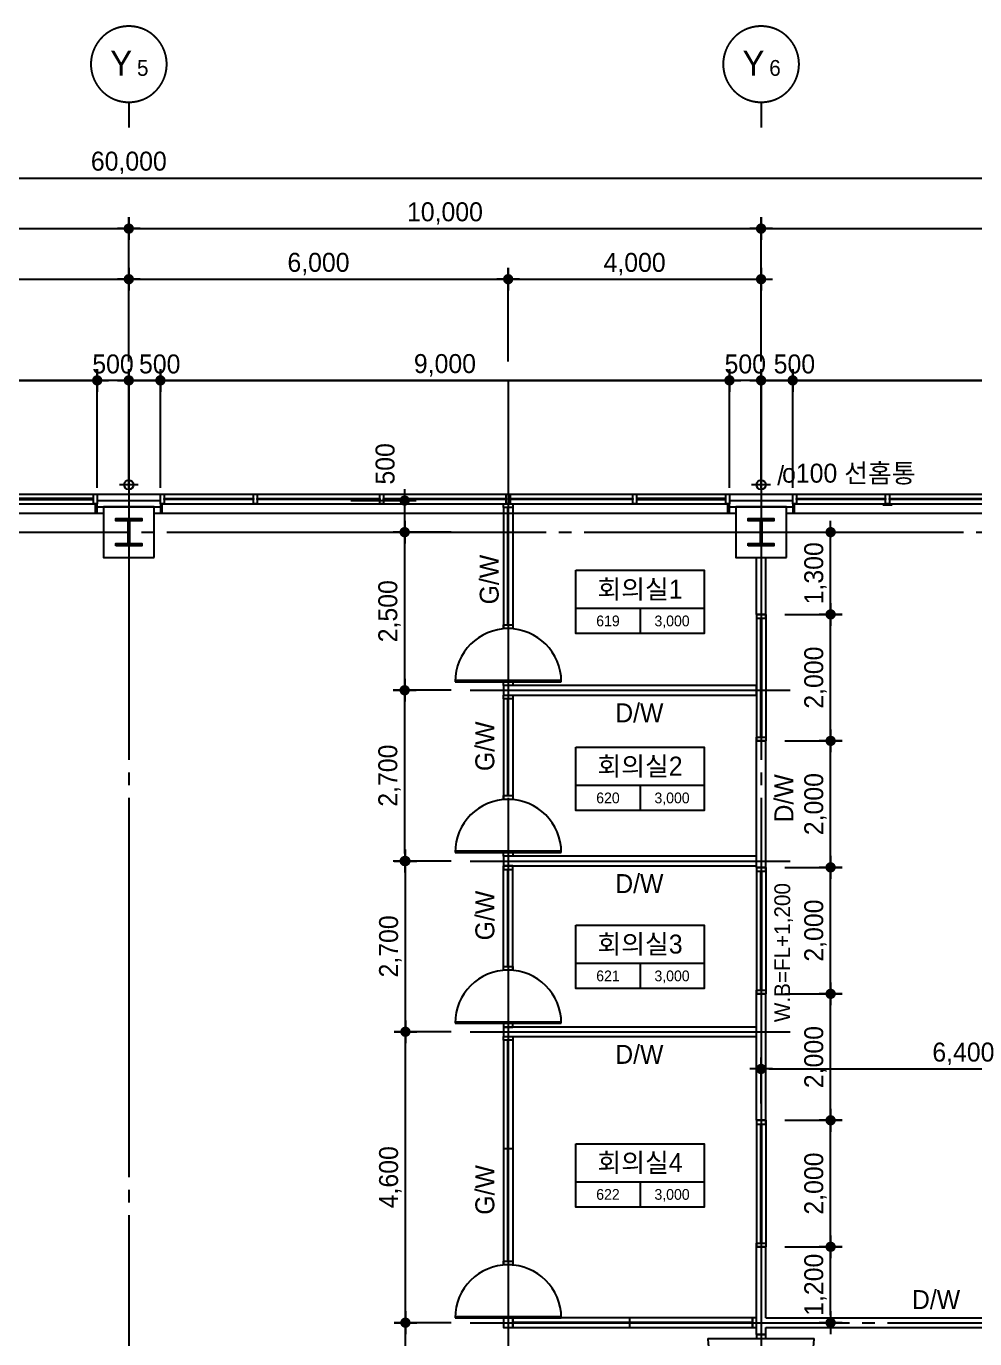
# Model space of a CAD drawing. Extents: x 14411873 to 14490035, y -1804798 to -1750552.
# Drawn here: x 14448251 to 14463252, y -1774303 to -1753549 of the extents above; entities that cross this region are included whole.
import ezdxf
from ezdxf.enums import TextEntityAlignment as Align

# ---------------------------------------------------------------- set-up
doc = ezdxf.new("R2010")
doc.units = 0
doc.header["$LTSCALE"] = 100
doc.header["$MEASUREMENT"] = 0
doc.header["$PDSIZE"] = -10
doc.linetypes.add('CEN', pattern=[66, 60, -2, 2, -2])
doc.layers.get('0').update_dxf_attribs({"linetype": 'CONTINUOUS'})
doc.layers.get('Defpoints').update_dxf_attribs({"linetype": 'CONTINUOUS'})
for name, color, linetype in [('0-내벽고정식', 7, 'CONTINUOUS'), ('4WID', 4, 'CONTINUOUS'), ('AXIS', 7, 'CEN'), ('CEN', 1, 'CEN'), ('COL', 2, 'CONTINUOUS'), ('col2', 3, 'CONTINUOUS'), ('DIM', 7, 'CONTINUOUS'), ('TEX', 3, 'CONTINUOUS'), ('TEXT1', 7, 'CONTINUOUS'), ('TEXT2', 7, 'CONTINUOUS'), ('WALL-UNKNOWN', 3, 'CONTINUOUS'), ('WID', 4, 'CONTINUOUS'), ('WINE', 8, 'CONTINUOUS'), ('우수드레인', 8, 'CONTINUOUS')]:
    doc.layers.add(name, color=color, linetype=linetype)
doc.styles.add('HY울를도M', font='HYWULM.TTF')
doc.styles.add('굴림', font='H2HDRM.TTF')
doc.styles.add('돋음', font='Dotum.ttf', dxfattribs={"height": 3})
doc.dimstyles.new('DIM100', dxfattribs={"dimtxt": 300, "dimasz": 120, "dimexe": 1, "dimexo": 100, "dimgap": 60, "dimtad": 1, "dimdec": 4, "dimzin": 0, "dimdsep": 46, "dimlunit": 6, "dimtxsty": '굴림', "dimblk": 'DOTT', "dimcen": 0.09, "dimadec": 0, "dimazin": 0, "dimtfac": 1, "dimtdec": 4, "dimtofl": 0, "dimtmove": 2, "dimatfit": 2, "dimldrblk": 'DOTT', "dimfxl": 1, "dimtolj": 1, "dimtzin": 0, "dimarcsym": 0})
doc.dimstyles.new('DIM50', dxfattribs={"dimscale": 50, "dimtxt": 3, "dimasz": 1.2, "dimexe": 1, "dimexo": 1, "dimgap": 0.6, "dimtad": 1, "dimdec": 4, "dimzin": 0, "dimdsep": 46, "dimlunit": 6, "dimtxsty": '굴림', "dimblk": 'DOTT', "dimcen": 0.09, "dimadec": 0, "dimazin": 0, "dimtfac": 1, "dimtdec": 4, "dimtofl": 0, "dimtmove": 2, "dimatfit": 2, "dimldrblk": 'DOTT', "dimfxl": 1, "dimtolj": 1, "dimtzin": 0, "dimarcsym": 0})

# ---------------------------------------------------------------- blocks, each defined once
blk = doc.blocks.new('DOTT')
for p, q in [((-1.5, 0), (1.5, 0)), ((0, 1.5), (0, -1.5))]:
    blk.add_line(p, q)
at = {"color": 6, "const_width": 0.68}
blk.add_lwpolyline([(-0.34, 0, 1), (0.34, 0, 1)], format="xyb", close=True, dxfattribs=at)
blk = doc.blocks.new('*D23')
at = {"layer": 'Defpoints', "color": 0, "lineweight": -3}
for p in [(14479873, -1755949), (14419873, -1759149), (14479873, -1759149)]:
    blk.add_point(p, dxfattribs=at)
at = {"layer": 'DIM', "color": 7, "lineweight": -2}
for p, q in [((14419873, -1758849), (14419873, -1755849)), ((14419993, -1755949), (14479753, -1755949)), ((14479873, -1758849), (14479873, -1755849))]:
    blk.add_line(p, q, dxfattribs=at)
at = {"layer": 'DIM', "color": 7, "lineweight": -2, "xscale": 120, "yscale": 120, "zscale": 120, "rotation": 180}
blk.add_blockref('DOTT', (14419873, -1755949), dxfattribs=at)
at = {"layer": 'DIM', "color": 7, "lineweight": -2, "xscale": 120, "yscale": 120, "zscale": 120}
blk.add_blockref('DOTT', (14479873, -1755949), dxfattribs=at)
at = {"layer": 'DIM', "color": 3, "insert": (14449873, -1755710), "char_height": 300, "attachment_point": 5, "style": '굴림'}
blk.add_mtext('\\A1;60,000', dxfattribs=at)
blk = doc.blocks.new('*D26')
at = {"layer": 'Defpoints', "color": 0, "lineweight": -3}
for p in [(14449873, -1756749), (14439873, -1759149), (14449873, -1759149)]:
    blk.add_point(p, dxfattribs=at)
at = {"layer": 'DIM', "color": 7, "lineweight": -2}
for p, q in [((14439873, -1758849), (14439873, -1756649)), ((14439993, -1756749), (14449753, -1756749)), ((14449873, -1758849), (14449873, -1756649))]:
    blk.add_line(p, q, dxfattribs=at)
at = {"layer": 'DIM', "color": 7, "lineweight": -2, "xscale": 120, "yscale": 120, "zscale": 120, "rotation": 180}
blk.add_blockref('DOTT', (14439873, -1756749), dxfattribs=at)
at = {"layer": 'DIM', "color": 7, "lineweight": -2, "xscale": 120, "yscale": 120, "zscale": 120}
blk.add_blockref('DOTT', (14449873, -1756749), dxfattribs=at)
at = {"layer": 'DIM', "color": 3, "insert": (14444873, -1756511), "char_height": 300, "attachment_point": 5, "style": '굴림'}
blk.add_mtext('\\A1;10,000', dxfattribs=at)
blk = doc.blocks.new('*D27')
at = {"layer": 'Defpoints', "color": 0, "lineweight": -3}
for p in [(14459873, -1756749), (14449873, -1759149), (14459873, -1759149)]:
    blk.add_point(p, dxfattribs=at)
at = {"layer": 'DIM', "color": 7, "lineweight": -2}
for p, q in [((14449873, -1758849), (14449873, -1756649)), ((14449993, -1756749), (14459753, -1756749)), ((14459873, -1758849), (14459873, -1756649))]:
    blk.add_line(p, q, dxfattribs=at)
at = {"layer": 'DIM', "color": 7, "lineweight": -2, "xscale": 120, "yscale": 120, "zscale": 120, "rotation": 180}
blk.add_blockref('DOTT', (14449873, -1756749), dxfattribs=at)
at = {"layer": 'DIM', "color": 7, "lineweight": -2, "xscale": 120, "yscale": 120, "zscale": 120}
blk.add_blockref('DOTT', (14459873, -1756749), dxfattribs=at)
at = {"layer": 'DIM', "color": 3, "insert": (14454873, -1756511), "char_height": 300, "attachment_point": 5, "style": '굴림'}
blk.add_mtext('\\A1;10,000', dxfattribs=at)
blk = doc.blocks.new('*D28')
at = {"layer": 'Defpoints', "color": 0, "lineweight": -3}
for p in [(14469873, -1756749), (14459873, -1759149), (14469873, -1759149)]:
    blk.add_point(p, dxfattribs=at)
at = {"layer": 'DIM', "color": 7, "lineweight": -2}
for p, q in [((14459873, -1758849), (14459873, -1756649)), ((14459993, -1756749), (14469753, -1756749)), ((14469873, -1758849), (14469873, -1756649))]:
    blk.add_line(p, q, dxfattribs=at)
at = {"layer": 'DIM', "color": 7, "lineweight": -2, "xscale": 120, "yscale": 120, "zscale": 120, "rotation": 180}
blk.add_blockref('DOTT', (14459873, -1756749), dxfattribs=at)
at = {"layer": 'DIM', "color": 7, "lineweight": -2, "xscale": 120, "yscale": 120, "zscale": 120}
blk.add_blockref('DOTT', (14469873, -1756749), dxfattribs=at)
at = {"layer": 'DIM', "color": 3, "insert": (14464873, -1756511), "char_height": 300, "attachment_point": 5, "style": '굴림'}
blk.add_mtext('\\A1;10,000', dxfattribs=at)
blk = doc.blocks.new('BOMBOM_S')
at = {"color": 7}
blk.add_line((0, 0.4), (0, 0), dxfattribs=at)
blk.add_lwpolyline([(-0.6, 1, 1), (0.6, 1, 1), (-0.6, 1, 1)], format="xyb", dxfattribs=at)
at = {"color": 1, "style": '돋음'}
for tag, p, height in [('X', (-0.295, 0.816), 0.4), ('N', (0.129, 0.816), 0.25)]:
    blk.add_attdef(tag, p, '', height=height, dxfattribs=at)
blk = doc.blocks.new('*D58')
at = {"layer": 'Defpoints', "color": 0, "lineweight": -3, "ltscale": 3}
for p in [(14449373, -1759149), (14440873, -1760949), (14449373, -1760949)]:
    blk.add_point(p, dxfattribs=at)
at = {"layer": 'DIM', "color": 7, "lineweight": -2, "ltscale": 3}
for p, q in [((14440873, -1760849), (14440873, -1759148)), ((14440993, -1759149), (14449253, -1759149)), ((14449373, -1760849), (14449373, -1759148))]:
    blk.add_line(p, q, dxfattribs=at)
at = {"layer": 'DIM', "color": 7, "lineweight": -2, "ltscale": 3, "xscale": 120, "yscale": 120, "zscale": 120, "rotation": 180}
blk.add_blockref('DOTT', (14440873, -1759149), dxfattribs=at)
at = {"layer": 'DIM', "color": 7, "lineweight": -2, "ltscale": 3, "xscale": 120, "yscale": 120, "zscale": 120}
blk.add_blockref('DOTT', (14449373, -1759149), dxfattribs=at)
at = {"layer": 'DIM', "color": 3, "ltscale": 3, "insert": (14445123, -1758911), "char_height": 300, "attachment_point": 5, "style": '굴림'}
blk.add_mtext('\\A1;8,500', dxfattribs=at)
blk = doc.blocks.new('*D59')
at = {"layer": 'Defpoints', "color": 0, "lineweight": -3, "ltscale": 3}
for p in [(14449373, -1759149), (14449373, -1760949), (14449873, -1760949)]:
    blk.add_point(p, dxfattribs=at)
at = {"layer": 'DIM', "color": 7, "lineweight": -2, "ltscale": 3}
for p, q in [((14449373, -1760849), (14449373, -1759148)), ((14449753, -1759149), (14449493, -1759149)), ((14449873, -1760849), (14449873, -1759148))]:
    blk.add_line(p, q, dxfattribs=at)
at = {"layer": 'DIM', "color": 7, "lineweight": -2, "ltscale": 3, "xscale": 120, "yscale": 120, "zscale": 120, "rotation": 180}
blk.add_blockref('DOTT', (14449373, -1759149), dxfattribs=at)
at = {"layer": 'DIM', "color": 7, "lineweight": -2, "ltscale": 3, "xscale": 120, "yscale": 120, "zscale": 120}
blk.add_blockref('DOTT', (14449873, -1759149), dxfattribs=at)
at = {"layer": 'DIM', "color": 3, "ltscale": 3, "insert": (14449623, -1758891), "char_height": 300, "attachment_point": 5, "style": '굴림'}
blk.add_mtext('\\A1;500', dxfattribs=at)
blk = doc.blocks.new('aw-8500-300')
at = {"layer": 'WID'}
for points in [[(0, 0), (60, 0), (60, -150), (0, -150)], [(970, 0), (1030, 0), (1030, -150), (970, -150)], [(2970, 0), (3030, 0), (3030, -150), (2970, -150)], [(4970, 0), (5030, 0), (5030, -150), (4970, -150)], [(6970, 0), (7030, 0), (7030, -150), (6970, -150)], [(8440, 0), (8500, 0), (8500, -150), (8440, -150)], [(0, -300), (30, -300), (30, -150), (0, -150)], [(970, -69), (970, -81), (60, -81), (60, -69)], [(2970, -69), (2970, -81), (1030, -81), (1030, -69)], [(4970, -69), (4970, -81), (3030, -81), (3030, -69)], [(6970, -69), (6970, -81), (5030, -81), (5030, -69)], [(7030, -69), (7030, -81), (8440, -81), (8440, -69)], [(8470, -300), (8500, -300), (8500, -150), (8470, -150)]]:
    blk.add_lwpolyline(points, close=True, dxfattribs=at)
at = {"layer": 'WINE'}
for p, q in [((0, 0), (8500, 0)), ((0, -150), (8500, -150)), ((0, -300), (8500, -300))]:
    blk.add_line(p, q, dxfattribs=at)
blk = doc.blocks.new('aw-9000-300')
at = {"layer": 'WID'}
for points in [[(0, 0), (60, 0), (60, -150), (0, -150)], [(0, -300), (30, -300), (30, -150), (0, -150)], [(1470, -69), (1470, -81), (60, -81), (60, -69)], [(1470, 0), (1530, 0), (1530, -150), (1470, -150)], [(3470, -69), (3470, -81), (1530, -81), (1530, -69)], [(3470, 0), (3530, 0), (3530, -150), (3470, -150)], [(5470, -69), (5470, -81), (3530, -81), (3530, -69)], [(5470, 0), (5530, 0), (5530, -150), (5470, -150)], [(7470, -69), (7470, -81), (5530, -81), (5530, -69)], [(7470, 0), (7530, 0), (7530, -150), (7470, -150)], [(7530, -69), (7530, -81), (8940, -81), (8940, -69)], [(8940, 0), (9000, 0), (9000, -150), (8940, -150)], [(8970, -300), (9000, -300), (9000, -150), (8970, -150)]]:
    blk.add_lwpolyline(points, close=True, dxfattribs=at)
at = {"layer": 'WINE'}
for p, q in [((0, 0), (9000, 0)), ((0, -150), (9000, -150)), ((0, -300), (9000, -300))]:
    blk.add_line(p, q, dxfattribs=at)
blk = doc.blocks.new('*D67')
at = {"layer": 'Defpoints', "color": 0, "lineweight": -3, "ltscale": 3}
for p in [(14469373, -1759149), (14460373, -1760949), (14469373, -1760949)]:
    blk.add_point(p, dxfattribs=at)
at = {"layer": 'DIM', "color": 7, "lineweight": -2, "ltscale": 3}
for p, q in [((14460373, -1760849), (14460373, -1759148)), ((14460493, -1759149), (14469253, -1759149)), ((14469373, -1760849), (14469373, -1759148))]:
    blk.add_line(p, q, dxfattribs=at)
at = {"layer": 'DIM', "color": 7, "lineweight": -2, "ltscale": 3, "xscale": 120, "yscale": 120, "zscale": 120, "rotation": 180}
blk.add_blockref('DOTT', (14460373, -1759149), dxfattribs=at)
at = {"layer": 'DIM', "color": 7, "lineweight": -2, "ltscale": 3, "xscale": 120, "yscale": 120, "zscale": 120}
blk.add_blockref('DOTT', (14469373, -1759149), dxfattribs=at)
at = {"layer": 'DIM', "color": 3, "ltscale": 3, "insert": (14464873, -1758911), "char_height": 300, "attachment_point": 5, "style": '굴림'}
blk.add_mtext('\\A1;9,000', dxfattribs=at)
blk = doc.blocks.new('*D68')
at = {"layer": 'Defpoints', "color": 0, "lineweight": -3, "ltscale": 3}
for p in [(14450373, -1759149), (14449873, -1760949), (14450373, -1760949)]:
    blk.add_point(p, dxfattribs=at)
at = {"layer": 'DIM', "color": 7, "lineweight": -2, "ltscale": 3}
for p, q in [((14449873, -1760849), (14449873, -1759148)), ((14449993, -1759149), (14450253, -1759149)), ((14450373, -1760849), (14450373, -1759148))]:
    blk.add_line(p, q, dxfattribs=at)
at = {"layer": 'DIM', "color": 7, "lineweight": -2, "ltscale": 3, "xscale": 120, "yscale": 120, "zscale": 120, "rotation": 180}
blk.add_blockref('DOTT', (14449873, -1759149), dxfattribs=at)
at = {"layer": 'DIM', "color": 7, "lineweight": -2, "ltscale": 3, "xscale": 120, "yscale": 120, "zscale": 120}
blk.add_blockref('DOTT', (14450373, -1759149), dxfattribs=at)
at = {"layer": 'DIM', "color": 3, "ltscale": 3, "insert": (14450362, -1758891), "char_height": 300, "attachment_point": 5, "style": '굴림'}
blk.add_mtext('\\A1;500', dxfattribs=at)
blk = doc.blocks.new('*D113')
at = {"layer": 'Defpoints', "color": 0, "lineweight": -3, "ltscale": 3}
for p in [(14459373, -1759149), (14450373, -1760949), (14459373, -1760949)]:
    blk.add_point(p, dxfattribs=at)
at = {"layer": 'DIM', "color": 7, "lineweight": -2, "ltscale": 3}
for p, q in [((14450373, -1760849), (14450373, -1759148)), ((14450493, -1759149), (14459253, -1759149)), ((14459373, -1760849), (14459373, -1759148))]:
    blk.add_line(p, q, dxfattribs=at)
at = {"layer": 'DIM', "color": 7, "lineweight": -2, "ltscale": 3, "xscale": 120, "yscale": 120, "zscale": 120, "rotation": 180}
blk.add_blockref('DOTT', (14450373, -1759149), dxfattribs=at)
at = {"layer": 'DIM', "color": 7, "lineweight": -2, "ltscale": 3, "xscale": 120, "yscale": 120, "zscale": 120}
blk.add_blockref('DOTT', (14459373, -1759149), dxfattribs=at)
at = {"layer": 'DIM', "color": 3, "ltscale": 3, "insert": (14454873, -1758911), "char_height": 300, "attachment_point": 5, "style": '굴림'}
blk.add_mtext('\\A1;9,000', dxfattribs=at)
blk = doc.blocks.new('*D114')
at = {"layer": 'Defpoints', "color": 0, "lineweight": -3, "ltscale": 3}
for p in [(14459373, -1759149), (14459373, -1760949), (14459873, -1760949)]:
    blk.add_point(p, dxfattribs=at)
at = {"layer": 'DIM', "color": 7, "lineweight": -2, "ltscale": 3}
for p, q in [((14459373, -1760849), (14459373, -1759148)), ((14459753, -1759149), (14459493, -1759149)), ((14459873, -1760849), (14459873, -1759148))]:
    blk.add_line(p, q, dxfattribs=at)
at = {"layer": 'DIM', "color": 7, "lineweight": -2, "ltscale": 3, "xscale": 120, "yscale": 120, "zscale": 120, "rotation": 180}
blk.add_blockref('DOTT', (14459373, -1759149), dxfattribs=at)
at = {"layer": 'DIM', "color": 7, "lineweight": -2, "ltscale": 3, "xscale": 120, "yscale": 120, "zscale": 120}
blk.add_blockref('DOTT', (14459873, -1759149), dxfattribs=at)
at = {"layer": 'DIM', "color": 3, "ltscale": 3, "insert": (14459623, -1758891), "char_height": 300, "attachment_point": 5, "style": '굴림'}
blk.add_mtext('\\A1;500', dxfattribs=at)
blk = doc.blocks.new('*D116')
at = {"layer": 'Defpoints', "color": 0, "lineweight": -3}
for p in [(14453085, -1761049), (14454236, -1761049), (14453085, -1761549)]:
    blk.add_point(p, dxfattribs=at)
at = {"layer": 'DIM', "color": 7, "lineweight": -2}
for p, q in [((14453385, -1761049), (14454336, -1761049)), ((14454236, -1761429), (14454236, -1761169)), ((14453385, -1761549), (14454336, -1761549))]:
    blk.add_line(p, q, dxfattribs=at)
at = {"layer": 'DIM', "color": 7, "lineweight": -2, "xscale": 120, "yscale": 120, "zscale": 120}
for p, rotation in [((14454236, -1761049), 90), ((14454236, -1761549), 270)]:
    blk.add_blockref('DOTT', p, dxfattribs=dict(at, rotation=rotation))
at = {"layer": 'DIM', "color": 3, "insert": (14453928, -1760469), "char_height": 300, "attachment_point": 5, "rotation": 90, "style": '굴림'}
blk.add_mtext('\\A1;500', dxfattribs=at)
blk = doc.blocks.new('*D138')
at = {"layer": 'Defpoints', "color": 0, "lineweight": -3, "ltscale": 3}
for p in [(14460373, -1759149), (14459873, -1760949), (14460373, -1760949)]:
    blk.add_point(p, dxfattribs=at)
at = {"layer": 'DIM', "color": 7, "lineweight": -2, "ltscale": 3}
for p, q in [((14459873, -1760849), (14459873, -1759148)), ((14459993, -1759149), (14460253, -1759149)), ((14460373, -1760849), (14460373, -1759148))]:
    blk.add_line(p, q, dxfattribs=at)
at = {"layer": 'DIM', "color": 7, "lineweight": -2, "ltscale": 3, "xscale": 120, "yscale": 120, "zscale": 120, "rotation": 180}
blk.add_blockref('DOTT', (14459873, -1759149), dxfattribs=at)
at = {"layer": 'DIM', "color": 7, "lineweight": -2, "ltscale": 3, "xscale": 120, "yscale": 120, "zscale": 120}
blk.add_blockref('DOTT', (14460373, -1759149), dxfattribs=at)
at = {"layer": 'DIM', "color": 3, "ltscale": 3, "insert": (14460400, -1758891), "char_height": 300, "attachment_point": 5, "style": '굴림'}
blk.add_mtext('\\A1;500', dxfattribs=at)
blk = doc.blocks.new('*D141')
at = {"layer": 'Defpoints', "color": 0, "lineweight": -3}
for p in [(14466273, -1770037), (14459873, -1770881), (14466273, -1770869)]:
    blk.add_point(p, dxfattribs=at)
at = {"layer": 'DIM', "color": 7, "lineweight": -2}
for p, q in [((14459873, -1770581), (14459873, -1769937)), ((14459993, -1770037), (14466153, -1770037)), ((14466273, -1770569), (14466273, -1769937))]:
    blk.add_line(p, q, dxfattribs=at)
at = {"layer": 'DIM', "color": 7, "lineweight": -2, "xscale": 120, "yscale": 120, "zscale": 120, "rotation": 180}
blk.add_blockref('DOTT', (14459873, -1770037), dxfattribs=at)
at = {"layer": 'DIM', "color": 7, "lineweight": -2, "xscale": 120, "yscale": 120, "zscale": 120}
blk.add_blockref('DOTT', (14466273, -1770037), dxfattribs=at)
at = {"layer": 'DIM', "color": 3, "insert": (14463073, -1769798), "char_height": 300, "attachment_point": 5, "style": '굴림'}
blk.add_mtext('\\A1;6,400', dxfattribs=at)
blk = doc.blocks.new('aw-2000-150')
at = {"layer": 'WID', "color": 8}
for p, q in [((0, 150), (-2000, 150)), ((0, 0), (-2000, 0))]:
    blk.add_line(p, q, dxfattribs=at)
at = {"layer": 'WID'}
for points in [[(-1940, 0), (-2000, 0), (-2000, 150), (-1940, 150)], [(-60, 87), (-1940, 87), (-1940, 63), (-60, 63)], [(-60, 0), (0, 0), (0, 150), (-60, 150)]]:
    blk.add_lwpolyline(points, close=True, dxfattribs=at)
blk = doc.blocks.new('*D147')
at = {"layer": 'Defpoints', "color": 0, "lineweight": -3}
for p in [(14454248, -1774049), (14455273, -1774049), (14454548, -1776249)]:
    blk.add_point(p, dxfattribs=at)
at = {"layer": 'DIM', "color": 7, "lineweight": -2}
for p, q in [((14454973, -1774049), (14454148, -1774049)), ((14454248, -1776129), (14454248, -1774169)), ((14454248, -1776249), (14454148, -1776249))]:
    blk.add_line(p, q, dxfattribs=at)
at = {"layer": 'DIM', "color": 7, "lineweight": -2, "xscale": 120, "yscale": 120, "zscale": 120}
for p, rotation in [((14454248, -1774049), 90), ((14454248, -1776249), 270)]:
    blk.add_blockref('DOTT', p, dxfattribs=dict(at, rotation=rotation))
at = {"layer": 'DIM', "color": 3, "insert": (14454009, -1775149), "char_height": 300, "attachment_point": 5, "rotation": 90, "style": '굴림'}
blk.add_mtext('\\A1;2,200', dxfattribs=at)
blk = doc.blocks.new('*D154')
at = {"layer": 'Defpoints', "color": 0, "lineweight": -3}
for p in [(14459873, -1757549), (14455873, -1759149), (14459873, -1759149)]:
    blk.add_point(p, dxfattribs=at)
at = {"layer": 'DIM', "color": 7, "lineweight": -2}
for p, q in [((14455873, -1758849), (14455873, -1757449)), ((14455993, -1757549), (14459753, -1757549)), ((14459873, -1758849), (14459873, -1757449))]:
    blk.add_line(p, q, dxfattribs=at)
at = {"layer": 'DIM', "color": 7, "lineweight": -2, "xscale": 120, "yscale": 120, "zscale": 120, "rotation": 180}
blk.add_blockref('DOTT', (14455873, -1757549), dxfattribs=at)
at = {"layer": 'DIM', "color": 7, "lineweight": -2, "xscale": 120, "yscale": 120, "zscale": 120}
blk.add_blockref('DOTT', (14459873, -1757549), dxfattribs=at)
at = {"layer": 'DIM', "color": 3, "insert": (14457873, -1757311), "char_height": 300, "attachment_point": 5, "style": '굴림'}
blk.add_mtext('\\A1;4,000', dxfattribs=at)
blk = doc.blocks.new('*D155')
at = {"layer": 'Defpoints', "color": 0, "lineweight": -3}
for p in [(14455873, -1757549), (14449873, -1759149), (14455873, -1759149)]:
    blk.add_point(p, dxfattribs=at)
at = {"layer": 'DIM', "color": 7, "lineweight": -2}
for p, q in [((14449873, -1758849), (14449873, -1757449)), ((14449993, -1757549), (14455753, -1757549)), ((14455873, -1758849), (14455873, -1757449))]:
    blk.add_line(p, q, dxfattribs=at)
at = {"layer": 'DIM', "color": 7, "lineweight": -2, "xscale": 120, "yscale": 120, "zscale": 120, "rotation": 180}
blk.add_blockref('DOTT', (14449873, -1757549), dxfattribs=at)
at = {"layer": 'DIM', "color": 7, "lineweight": -2, "xscale": 120, "yscale": 120, "zscale": 120}
blk.add_blockref('DOTT', (14455873, -1757549), dxfattribs=at)
at = {"layer": 'DIM', "color": 3, "insert": (14452873, -1757310), "char_height": 300, "attachment_point": 5, "style": '굴림'}
blk.add_mtext('\\A1;6,000', dxfattribs=at)
blk = doc.blocks.new('*D158')
at = {"layer": 'Defpoints', "color": 0, "lineweight": -3}
for p in [(14459948, -1772849), (14460973, -1772849), (14460173, -1774049)]:
    blk.add_point(p, dxfattribs=at)
at = {"layer": 'DIM', "color": 7, "lineweight": -2}
for p, q in [((14460248, -1772849), (14461073, -1772849)), ((14460973, -1773929), (14460973, -1772969)), ((14460473, -1774049), (14461073, -1774049))]:
    blk.add_line(p, q, dxfattribs=at)
at = {"layer": 'DIM', "color": 7, "lineweight": -2, "xscale": 120, "yscale": 120, "zscale": 120}
for p, rotation in [((14460973, -1772849), 90), ((14460973, -1774049), 270)]:
    blk.add_blockref('DOTT', p, dxfattribs=dict(at, rotation=rotation))
at = {"layer": 'DIM', "color": 3, "insert": (14460734, -1773449), "char_height": 300, "attachment_point": 5, "rotation": 90, "style": '굴림'}
blk.add_mtext('\\A1;1,200', dxfattribs=at)
blk = doc.blocks.new('*D159')
at = {"layer": 'Defpoints', "color": 0, "lineweight": -3}
for p in [(14459948, -1770849), (14460973, -1770849), (14459948, -1772849)]:
    blk.add_point(p, dxfattribs=at)
at = {"layer": 'DIM', "color": 7, "lineweight": -2}
for p, q in [((14460248, -1770849), (14461073, -1770849)), ((14460973, -1772729), (14460973, -1770969)), ((14460248, -1772849), (14461073, -1772849))]:
    blk.add_line(p, q, dxfattribs=at)
at = {"layer": 'DIM', "color": 7, "lineweight": -2, "xscale": 120, "yscale": 120, "zscale": 120}
for p, rotation in [((14460973, -1770849), 90), ((14460973, -1772849), 270)]:
    blk.add_blockref('DOTT', p, dxfattribs=dict(at, rotation=rotation))
at = {"layer": 'DIM', "color": 3, "insert": (14460734, -1771849), "char_height": 300, "attachment_point": 5, "rotation": 90, "style": '굴림'}
blk.add_mtext('\\A1;2,000', dxfattribs=at)
blk = doc.blocks.new('*D160')
at = {"layer": 'Defpoints', "color": 0, "lineweight": -3}
for p in [(14460273, -1761549), (14460973, -1761549), (14459948, -1762849)]:
    blk.add_point(p, dxfattribs=at)
at = {"layer": 'DIM', "color": 7, "lineweight": -2}
for p, q in [((14460573, -1761549), (14461073, -1761549)), ((14460973, -1762729), (14460973, -1761669)), ((14460248, -1762849), (14461073, -1762849))]:
    blk.add_line(p, q, dxfattribs=at)
at = {"layer": 'DIM', "color": 7, "lineweight": -2, "xscale": 120, "yscale": 120, "zscale": 120}
for p, rotation in [((14460973, -1761549), 90), ((14460973, -1762849), 270)]:
    blk.add_blockref('DOTT', p, dxfattribs=dict(at, rotation=rotation))
at = {"layer": 'DIM', "color": 3, "insert": (14460734, -1762199), "char_height": 300, "attachment_point": 5, "rotation": 90, "style": '굴림'}
blk.add_mtext('\\A1;1,300', dxfattribs=at)
blk = doc.blocks.new('*D161')
at = {"layer": 'Defpoints', "color": 0, "lineweight": -3}
for p in [(14459948, -1768849), (14460973, -1768849), (14459948, -1770849)]:
    blk.add_point(p, dxfattribs=at)
at = {"layer": 'DIM', "color": 7, "lineweight": -2}
for p, q in [((14460248, -1768849), (14461073, -1768849)), ((14460973, -1770729), (14460973, -1768969)), ((14460248, -1770849), (14461073, -1770849))]:
    blk.add_line(p, q, dxfattribs=at)
at = {"layer": 'DIM', "color": 7, "lineweight": -2, "xscale": 120, "yscale": 120, "zscale": 120}
for p, rotation in [((14460973, -1768849), 90), ((14460973, -1770849), 270)]:
    blk.add_blockref('DOTT', p, dxfattribs=dict(at, rotation=rotation))
at = {"layer": 'DIM', "color": 3, "insert": (14460734, -1769849), "char_height": 300, "attachment_point": 5, "rotation": 90, "style": '굴림'}
blk.add_mtext('\\A1;2,000', dxfattribs=at)
blk = doc.blocks.new('*D162')
at = {"layer": 'Defpoints', "color": 0, "lineweight": -3}
for p in [(14459948, -1766849), (14460973, -1766849), (14459948, -1768849)]:
    blk.add_point(p, dxfattribs=at)
at = {"layer": 'DIM', "color": 7, "lineweight": -2}
for p, q in [((14460248, -1766849), (14461073, -1766849)), ((14460973, -1768729), (14460973, -1766969)), ((14460248, -1768849), (14461073, -1768849))]:
    blk.add_line(p, q, dxfattribs=at)
at = {"layer": 'DIM', "color": 7, "lineweight": -2, "xscale": 120, "yscale": 120, "zscale": 120}
for p, rotation in [((14460973, -1766849), 90), ((14460973, -1768849), 270)]:
    blk.add_blockref('DOTT', p, dxfattribs=dict(at, rotation=rotation))
at = {"layer": 'DIM', "color": 3, "insert": (14460734, -1767849), "char_height": 300, "attachment_point": 5, "rotation": 90, "style": '굴림'}
blk.add_mtext('\\A1;2,000', dxfattribs=at)
blk = doc.blocks.new('*D163')
at = {"layer": 'Defpoints', "color": 0, "lineweight": -3}
for p in [(14459948, -1764849), (14460973, -1764849), (14459948, -1766849)]:
    blk.add_point(p, dxfattribs=at)
at = {"layer": 'DIM', "color": 7, "lineweight": -2}
for p, q in [((14460248, -1764849), (14461073, -1764849)), ((14460973, -1766729), (14460973, -1764969)), ((14460248, -1766849), (14461073, -1766849))]:
    blk.add_line(p, q, dxfattribs=at)
at = {"layer": 'DIM', "color": 7, "lineweight": -2, "xscale": 120, "yscale": 120, "zscale": 120}
for p, rotation in [((14460973, -1764849), 90), ((14460973, -1766849), 270)]:
    blk.add_blockref('DOTT', p, dxfattribs=dict(at, rotation=rotation))
at = {"layer": 'DIM', "color": 3, "insert": (14460734, -1765849), "char_height": 300, "attachment_point": 5, "rotation": 90, "style": '굴림'}
blk.add_mtext('\\A1;2,000', dxfattribs=at)
blk = doc.blocks.new('*D164')
at = {"layer": 'Defpoints', "color": 0, "lineweight": -3}
for p in [(14459948, -1762849), (14460973, -1762849), (14459948, -1764849)]:
    blk.add_point(p, dxfattribs=at)
at = {"layer": 'DIM', "color": 7, "lineweight": -2}
for p, q in [((14460248, -1762849), (14461073, -1762849)), ((14460973, -1764729), (14460973, -1762969)), ((14460248, -1764849), (14461073, -1764849))]:
    blk.add_line(p, q, dxfattribs=at)
at = {"layer": 'DIM', "color": 7, "lineweight": -2, "xscale": 120, "yscale": 120, "zscale": 120}
for p, rotation in [((14460973, -1762849), 90), ((14460973, -1764849), 270)]:
    blk.add_blockref('DOTT', p, dxfattribs=dict(at, rotation=rotation))
at = {"layer": 'DIM', "color": 3, "insert": (14460734, -1763849), "char_height": 300, "attachment_point": 5, "rotation": 90, "style": '굴림'}
blk.add_mtext('\\A1;2,000', dxfattribs=at)
blk = doc.blocks.new('*D165')
at = {"layer": 'Defpoints', "color": 0, "lineweight": -3}
for p in [(14454248, -1769449), (14455273, -1769449), (14455273, -1774049)]:
    blk.add_point(p, dxfattribs=at)
at = {"layer": 'DIM', "color": 7, "lineweight": -2}
for p, q in [((14454973, -1769449), (14454148, -1769449)), ((14454248, -1773929), (14454248, -1769569)), ((14454973, -1774049), (14454148, -1774049))]:
    blk.add_line(p, q, dxfattribs=at)
at = {"layer": 'DIM', "color": 7, "lineweight": -2, "xscale": 120, "yscale": 120, "zscale": 120}
for p, rotation in [((14454248, -1769449), 90), ((14454248, -1774049), 270)]:
    blk.add_blockref('DOTT', p, dxfattribs=dict(at, rotation=rotation))
at = {"layer": 'DIM', "color": 3, "insert": (14454009, -1771749), "char_height": 300, "attachment_point": 5, "rotation": 90, "style": '굴림'}
blk.add_mtext('\\A1;4,600', dxfattribs=at)
blk = doc.blocks.new('*D166')
at = {"layer": 'Defpoints', "color": 0, "lineweight": -3}
for p in [(14454248, -1766749), (14455273, -1766749), (14455273, -1769449)]:
    blk.add_point(p, dxfattribs=at)
at = {"layer": 'DIM', "color": 7, "lineweight": -2}
for p, q in [((14454973, -1766749), (14454148, -1766749)), ((14454248, -1769329), (14454248, -1766869)), ((14454973, -1769449), (14454148, -1769449))]:
    blk.add_line(p, q, dxfattribs=at)
at = {"layer": 'DIM', "color": 7, "lineweight": -2, "xscale": 120, "yscale": 120, "zscale": 120}
for p, rotation in [((14454248, -1766749), 90), ((14454248, -1769449), 270)]:
    blk.add_blockref('DOTT', p, dxfattribs=dict(at, rotation=rotation))
at = {"layer": 'DIM', "color": 3, "insert": (14454009, -1768099), "char_height": 300, "attachment_point": 5, "rotation": 90, "style": '굴림'}
blk.add_mtext('\\A1;2,700', dxfattribs=at)
blk = doc.blocks.new('*D167')
at = {"layer": 'Defpoints', "color": 0, "lineweight": -3}
for p in [(14454236, -1761549), (14455273, -1761549), (14455273, -1764049)]:
    blk.add_point(p, dxfattribs=at)
at = {"layer": 'DIM', "color": 7, "lineweight": -2}
for p, q in [((14454973, -1761549), (14454136, -1761549)), ((14454236, -1763929), (14454236, -1761669)), ((14454973, -1764049), (14454136, -1764049))]:
    blk.add_line(p, q, dxfattribs=at)
at = {"layer": 'DIM', "color": 7, "lineweight": -2, "xscale": 120, "yscale": 120, "zscale": 120}
for p, rotation in [((14454236, -1761549), 90), ((14454236, -1764049), 270)]:
    blk.add_blockref('DOTT', p, dxfattribs=dict(at, rotation=rotation))
at = {"layer": 'DIM', "color": 3, "insert": (14453997, -1762799), "char_height": 300, "attachment_point": 5, "rotation": 90, "style": '굴림'}
blk.add_mtext('\\A1;2,500', dxfattribs=at)
blk = doc.blocks.new('*D168')
at = {"layer": 'Defpoints', "color": 0, "lineweight": -3}
for p in [(14454236, -1764049), (14455273, -1764049), (14455273, -1766749)]:
    blk.add_point(p, dxfattribs=at)
at = {"layer": 'DIM', "color": 7, "lineweight": -2}
for p, q in [((14454973, -1764049), (14454136, -1764049)), ((14454236, -1766629), (14454236, -1764169)), ((14454973, -1766749), (14454136, -1766749))]:
    blk.add_line(p, q, dxfattribs=at)
at = {"layer": 'DIM', "color": 7, "lineweight": -2, "xscale": 120, "yscale": 120, "zscale": 120}
for p, rotation in [((14454236, -1764049), 90), ((14454236, -1766749), 270)]:
    blk.add_blockref('DOTT', p, dxfattribs=dict(at, rotation=rotation))
at = {"layer": 'DIM', "color": 3, "insert": (14453997, -1765399), "char_height": 300, "attachment_point": 5, "rotation": 90, "style": '굴림'}
blk.add_mtext('\\A1;2,700', dxfattribs=at)
blk = doc.blocks.new('*D175')
at = {"layer": 'Defpoints', "color": 0, "lineweight": -3}
for p in [(14449873, -1757549), (14443873, -1759149), (14449873, -1759148)]:
    blk.add_point(p, dxfattribs=at)
at = {"layer": 'DIM', "color": 7, "lineweight": -2}
for p, q in [((14443873, -1758849), (14443873, -1757449)), ((14443993, -1757549), (14449753, -1757549)), ((14449873, -1758848), (14449873, -1757449))]:
    blk.add_line(p, q, dxfattribs=at)
at = {"layer": 'DIM', "color": 7, "lineweight": -2, "xscale": 120, "yscale": 120, "zscale": 120, "rotation": 180}
blk.add_blockref('DOTT', (14443873, -1757549), dxfattribs=at)
at = {"layer": 'DIM', "color": 7, "lineweight": -2, "xscale": 120, "yscale": 120, "zscale": 120}
blk.add_blockref('DOTT', (14449873, -1757549), dxfattribs=at)
at = {"layer": 'DIM', "color": 3, "insert": (14446873, -1757310), "char_height": 300, "attachment_point": 5, "style": '굴림'}
blk.add_mtext('\\A1;6,000', dxfattribs=at)
blk = doc.blocks.new('TT1')
at = {"layer": 'TEXT1'}
for p, q in [((-1013, -600), (1013, -600)), ((0, -600), (0, -1000))]:
    blk.add_line(p, q, dxfattribs=at)
blk.add_lwpolyline([(-1013, 0), (1013, 0), (1013, -1000), (-1013, -1000)], close=True, dxfattribs=at)

msp = doc.modelspace()

# ---------------------------------------------------------------- linework, layer by layer
at = {"layer": '0-내벽고정식'}
for p, q in [((14461798.21251, -1761119.19177), (14461948.21251, -1761119.19177)), ((14449373.21251, -1761249.19177), (14449473.21251, -1761249.19177)), ((14450273.21251, -1761249.19177), (14450373.21251, -1761249.19177)), ((14459373.21251, -1761249.19177), (14459473.21251, -1761249.19177)), ((14460273.21251, -1761249.19177), (14460373.21251, -1761249.19177)), ((14459798.21251, -1762849.19177), (14459798.21251, -1761949.19177)), ((14459823.21251, -1761949.19177), (14459973.21251, -1761949.19177)), ((14459948.21251, -1762849.19177), (14459948.21251, -1761949.19177)), ((14459798.21251, -1762849.19177), (14459948.21251, -1762849.19177)), ((14459798.21251, -1766849.19177), (14459798.21251, -1764849.19177)), ((14459798.21251, -1764849.19177), (14459948.21251, -1764849.19177)), ((14459948.21251, -1766849.19177), (14459948.21251, -1764849.19177)), ((14459798.21251, -1766849.19177), (14459948.21251, -1766849.19177)), ((14459798.21251, -1770849.19177), (14459798.21251, -1768849.19177)), ((14459798.21251, -1768849.19177), (14459948.21251, -1768849.19177)), ((14459948.21251, -1770849.19177), (14459948.21251, -1768849.19177)), ((14459798.21251, -1770849.19177), (14459948.21251, -1770849.19177)), ((14459798.21251, -1773974.19177), (14459798.21251, -1772849.19177)), ((14459798.21251, -1772849.19177), (14459948.21251, -1772849.19177)), ((14459948.21251, -1773974.19177), (14459948.21251, -1772849.19177)), ((14459948.21251, -1773974.19177), (14464973.21251, -1773974.19177)), ((14459798.21251, -1774236.69177), (14459798.21251, -1774124.19177)), ((14459798.21251, -1774236.69177), (14459948.21251, -1774236.69177)), ((14459948.21251, -1774124.19177), (14464973.21251, -1774124.19177)), ((14459948.21251, -1774236.69177), (14459948.21251, -1774124.19177))]:
    msp.add_line(p, q, dxfattribs=at)
for points in [[(14459798.21251, -1763974.19177), (14455798.21251, -1763974.19177), (14455798.21251, -1764124.19177), (14459798.21251, -1764124.19177)], [(14459798.21251, -1766674.19177), (14455798.21251, -1766674.19177), (14455798.21251, -1766824.19177), (14459798.21251, -1766824.19177)], [(14459798.21251, -1769374.19177), (14455798.21251, -1769374.19177), (14455798.21251, -1769524.19177), (14459798.21251, -1769524.19177)]]:
    msp.add_lwpolyline(points, close=True, dxfattribs=at)
at = {"layer": '4WID', "lineweight": -3, "ltscale": 200}
for p, q in [((14455948.21251, -1771299.19177), (14455798.21251, -1771299.19177)), ((14457798.21251, -1774124.19177), (14457798.21251, -1773974.19177))]:
    msp.add_line(p, q, dxfattribs=at)
at = {"layer": 'CEN', "linetype": 'CEN'}
for p, q in [((14449873.21251, -1759149.19177), (14449873.21251, -1799049.19177)), ((14455873.21251, -1759149.1912), (14455873.21251, -1786473.04173)), ((14459873.21251, -1759149.1912), (14459873.21251, -1799049.1912)), ((14417473.21251, -1761549.19177), (14481473.21251, -1761549.19177)), ((14455273.21251, -1764049.19177), (14460332.85226, -1764049.19177)), ((14455273.21251, -1766749.19177), (14460332.85226, -1766749.19177)), ((14455273.21251, -1769449.19177), (14460332.85226, -1769449.19177)), ((14455273.21251, -1774049.19177), (14470173.21251, -1774049.19177))]:
    msp.add_line(p, q, dxfattribs=at)
at = {"layer": 'COL'}
for points in [[(14450273.21251, -1761949.19177), (14450273.21251, -1761149.19177), (14449473.21251, -1761149.19177), (14449473.21251, -1761949.19177)], [(14460273.21251, -1761949.19177), (14460273.21251, -1761149.19177), (14459473.21251, -1761149.19177), (14459473.21251, -1761949.19177)]]:
    msp.add_lwpolyline(points, close=True, dxfattribs=at)
at = {"layer": 'col2'}
for points in [[(14449669.71251, -1761763.19177), (14449669.71251, -1761728.19177), (14449863.21251, -1761728.19177), (14449863.21251, -1761370.19177), (14449669.71251, -1761370.19177), (14449669.71251, -1761335.19177), (14450076.71251, -1761335.19177), (14450076.71251, -1761370.19177), (14449883.21251, -1761370.19177), (14449883.21251, -1761728.19177), (14450076.71251, -1761728.19177), (14450076.71251, -1761763.19177)], [(14459669.71251, -1761763.19177), (14459669.71251, -1761728.19177), (14459863.21251, -1761728.19177), (14459863.21251, -1761370.19177), (14459669.71251, -1761370.19177), (14459669.71251, -1761335.19177), (14460076.71251, -1761335.19177), (14460076.71251, -1761370.19177), (14459883.21251, -1761370.19177), (14459883.21251, -1761728.19177), (14460076.71251, -1761728.19177), (14460076.71251, -1761763.19177)]]:
    msp.add_lwpolyline(points, close=True, dxfattribs=at)
at = {"layer": 'Defpoints', "color": 76}
msp.add_lwpolyline([(14417473.21251, -1799049.19177), (14481473.21251, -1799049.19177), (14481473.21251, -1759149.19177), (14417473.21251, -1759149.19177)], close=True, dxfattribs=at)
at = {"layer": 'WALL-UNKNOWN', "color": 4}
for p, q in [((14449373.21251, -1760949.19177), (14450373.21251, -1760949.19177)), ((14459373.21251, -1760949.19177), (14460373.21251, -1760949.19177)), ((14449373.21251, -1761049.19177), (14450373.21251, -1761049.19177)), ((14449373.21251, -1761149.19177), (14450373.21251, -1761149.19177)), ((14459373.21251, -1761049.19177), (14460373.21251, -1761049.19177)), ((14459373.21251, -1761149.19177), (14460373.21251, -1761149.19177))]:
    msp.add_line(p, q, dxfattribs=at)
at = {"layer": 'WID'}
for p, q in [((14455867.21251, -1763014.19177), (14455867.21251, -1761159.19177)), ((14455879.21251, -1763014.19177), (14455879.21251, -1761159.19177)), ((14455033.21251, -1763914.19177), (14456713.21251, -1763914.19177)), ((14455033.5598, -1763889.19177), (14456712.86523, -1763889.19177)), ((14455867.21251, -1765714.19177), (14455867.21251, -1764184.19177)), ((14455879.21251, -1765714.19177), (14455879.21251, -1764184.19177)), ((14455033.21251, -1766614.19177), (14456713.21251, -1766614.19177)), ((14455033.5598, -1766589.19177), (14456712.86523, -1766589.19177)), ((14455867.21251, -1768414.19177), (14455867.21251, -1766884.19177)), ((14455879.21251, -1768414.19177), (14455879.21251, -1766884.19177)), ((14455033.21251, -1769314.19177), (14456713.21251, -1769314.19177)), ((14455033.5598, -1769289.19177), (14456712.86523, -1769289.19177)), ((14455867.21251, -1773074.19177), (14455867.21251, -1769584.19177)), ((14455879.21251, -1773074.19177), (14455879.21251, -1769584.19177)), ((14455033.21251, -1773974.19177), (14456713.21251, -1773974.19177)), ((14455033.5598, -1773949.19177), (14456712.86523, -1773949.19177)), ((14459738.21251, -1774044.19177), (14455948.21251, -1774044.19177)), ((14459738.21251, -1774054.19177), (14455948.21251, -1774054.19177)), ((14459033.21697, -1774296.69177), (14460713.21697, -1774296.69177))]:
    msp.add_line(p, q, dxfattribs=at)
for points in [[(14455798.21251, -1761099.19177), (14455948.21251, -1761099.19177), (14455948.21251, -1761159.19177), (14455798.21251, -1761159.19177)], [(14455798.21251, -1763014.19177), (14455948.21251, -1763014.19177), (14455948.21251, -1763074.19177), (14455798.21251, -1763074.19177)], [(14455798.21251, -1763914.19177), (14455948.21251, -1763914.19177), (14455948.21251, -1763974.19177), (14455798.21251, -1763974.19177)], [(14455798.21251, -1764124.19177), (14455948.21251, -1764124.19177), (14455948.21251, -1764184.19177), (14455798.21251, -1764184.19177)], [(14455798.21251, -1765714.19177), (14455948.21251, -1765714.19177), (14455948.21251, -1765774.19177), (14455798.21251, -1765774.19177)], [(14455798.21251, -1766614.19177), (14455948.21251, -1766614.19177), (14455948.21251, -1766674.19177), (14455798.21251, -1766674.19177)], [(14455798.21251, -1766884.19177), (14455948.21251, -1766884.19177), (14455948.21251, -1766824.19177), (14455798.21251, -1766824.19177)], [(14455798.21251, -1768414.19177), (14455948.21251, -1768414.19177), (14455948.21251, -1768474.19177), (14455798.21251, -1768474.19177)], [(14455798.21251, -1769374.19177), (14455948.21251, -1769374.19177), (14455948.21251, -1769314.19177), (14455798.21251, -1769314.19177)], [(14455798.21251, -1769524.19177), (14455948.21251, -1769524.19177), (14455948.21251, -1769584.19177), (14455798.21251, -1769584.19177)], [(14455798.21251, -1773074.19177), (14455948.21251, -1773074.19177), (14455948.21251, -1773134.19177), (14455798.21251, -1773134.19177)], [(14455798.21251, -1773974.19177), (14455798.21251, -1774124.19177), (14455948.21251, -1774124.19177), (14455948.21251, -1773974.19177)], [(14459738.21251, -1773974.19177), (14459738.21251, -1774124.19177), (14459798.21251, -1774124.19177), (14459798.21251, -1773974.19177)], [(14459798.21251, -1774296.69177), (14459948.21251, -1774296.69177), (14459948.21251, -1774236.69177), (14459798.21251, -1774236.69177)]]:
    msp.add_lwpolyline(points, close=True, dxfattribs=at)
for centre, start, end in [((14455873.21251, -1763914.19177), 0, 180), ((14455873.21251, -1766614.19177), 0, 180), ((14455873.21251, -1769314.19177), 0, 180), ((14455873.21251, -1773974.19177), 0, 180), ((14459873.21697, -1774296.69177), 180, 0)]:
    msp.add_arc(centre, 840, start, end, dxfattribs=at)
at = {"layer": 'WINE'}
for p, q in [((14455798.21251, -1761159.19177), (14455798.21251, -1763077.54669)), ((14455948.21251, -1761159.19177), (14455948.21251, -1763077.54669)), ((14455798.21251, -1764184.19177), (14455798.21251, -1765777.54669)), ((14455948.21251, -1764184.19177), (14455948.21251, -1765777.54669)), ((14455798.21251, -1768477.54669), (14455798.21251, -1766824.19177)), ((14455948.21251, -1768477.54669), (14455948.21251, -1766824.19177)), ((14455798.21251, -1769584.19177), (14455798.21251, -1773134.19177)), ((14455948.21251, -1769584.19177), (14455948.21251, -1773147.69314))]:
    msp.add_line(p, q, dxfattribs=at)
msp.add_lwpolyline([(14459738.21251, -1773974.19177), (14455948.21251, -1773974.19177), (14455948.21251, -1774124.19177), (14459738.21251, -1774124.19177)], close=True, dxfattribs=at)
at = {"layer": '우수드레인', "color": 1, "ltscale": 2}
for p, q in [((14449873.21251, -1760649.03001), (14449873.21251, -1760949.03001)), ((14449873.21251, -1760699.03001), (14449873.21251, -1760899.03001)), ((14459873.21251, -1760649.00517), (14459873.21251, -1760949.00517)), ((14459873.21251, -1760699.00517), (14459873.21251, -1760899.00517)), ((14450023.21251, -1760799.03001), (14449723.21251, -1760799.03001)), ((14449973.21251, -1760799.03001), (14449773.21251, -1760799.03001)), ((14460023.21251, -1760799.00517), (14459723.21251, -1760799.00517)), ((14459973.21251, -1760799.00517), (14459773.21251, -1760799.00517))]:
    msp.add_line(p, q, dxfattribs=at)
at = {"layer": '우수드레인', "color": 7, "ltscale": 2}
for centre in [(14449873.21251, -1760799.03001), (14459873.21251, -1760799.00517)]:
    msp.add_circle(centre, 75, dxfattribs=at)

# ---------------------------------------------------------------- block references
at = {"layer": 'AXIS', "xscale": 1000, "yscale": 1000, "zscale": 1000}
for p, values in [((14449873.21251, -1755149.19177), {'X': 'Y', 'N': '5'}), ((14459873.21251, -1755149.19177), {'X': 'Y', 'N': '6'})]:
    msp.add_blockref('BOMBOM_S', p, dxfattribs=at).add_auto_attribs(values)
at = {"layer": 'TEX', "lineweight": -3, "rotation": 90}
for p in [(14459948.21251, -1762849.19177), (14459948.21251, -1766849.19177), (14459948.21251, -1770849.19177)]:
    msp.add_blockref('aw-2000-150', p, dxfattribs=at)
at = {"layer": 'TEXT1'}
for p in [(14457958.13406, -1762152.41267), (14457958.13406, -1764951.10283), (14457958.13406, -1767765.264), (14457958.13406, -1771220.88572)]:
    msp.add_blockref('TT1', p, dxfattribs=at)
at = {"layer": 'WID'}
for name, p in [('aw-8500-300', (14440873.21251, -1760949.19177)), ('aw-9000-300', (14450373.21251, -1760949.19177)), ('aw-9000-300', (14460373.21251, -1760949.19177))]:
    msp.add_blockref(name, p, dxfattribs=at)

# ---------------------------------------------------------------- texts
at = {"layer": 'TEXT1', "style": 'HY울를도M'}
for s, p in [('/', (14460182.80956, -1760646.75628)), ('o100 선홈통', (14461260.80956, -1760609.75628))]:
    msp.add_text(s, height=300, dxfattribs=at).set_placement(p, align=Align.MIDDLE)
for s, p in [('G/W', (14455722.95389, -1762298.42689)), ('G/W', (14455653.95389, -1764934.56632)), ('D/W', (14460383.60978, -1765758.49911)), ('G/W', (14455653.95389, -1767611.03702)), ('G/W', (14455653.95389, -1771949.47043))]:
    msp.add_text(s, height=300, rotation=90, dxfattribs=at).set_placement(p, align=Align.CENTER)
for s, p in [('회의실1', (14457958.13406, -1762599.18206)), ('D/W', (14457947.27322, -1764556.02806)), ('회의실2', (14457958.13406, -1765397.87222)), ('D/W', (14457947.27322, -1767256.02806)), ('회의실3', (14457958.13406, -1768212.03339)), ('D/W', (14457947.27322, -1769956.02806)), ('회의실4', (14457958.13406, -1771667.65511)), ('D/W', (14462639.99074, -1773833.67072))]:
    msp.add_text(s, height=300, dxfattribs=at).set_placement(p, align=Align.CENTER)
at = {"layer": 'TEXT1', "color": 2, "style": 'HY울를도M'}
for s, p in [('619', (14457451.38611, -1762952.33267)), ('620', (14457451.38611, -1765751.02283)), ('621', (14457451.38611, -1768565.184)), ('622', (14457451.38611, -1772020.80572))]:
    msp.add_text(s, height=170, dxfattribs=at).set_placement(p, align=Align.MIDDLE_CENTER)
at = {"layer": 'TEXT1', "style": 'HY울를도M'}
for p in [(14458464.88202, -1762952.33267), (14458464.88202, -1765751.02283), (14458464.88202, -1768565.184), (14458464.88202, -1772020.80572)]:
    msp.add_text('3,000', height=170, dxfattribs=at).set_placement(p, align=Align.MIDDLE_CENTER)
at = {"layer": 'TEXT2', "style": 'HY울를도M'}
msp.add_text('W.B=FL+1,200', height=250, rotation=90, dxfattribs=at).set_placement((14460332.85226, -1768197.36088), align=Align.CENTER)

# ---------------------------------------------------------------- dimensions: what is measured, and where the dimension line sits
at = {"layer": 'DIM'}
for base, p1, p2, picture, middle in [((14479873.2125148997, -1755949.19177466), (14419873.2125148997, -1759149.19177466), (14479873.2125148997, -1759149.19177466), '*D23', (14449873.2125148997, -1755710.153550246)), ((14449873.21251, -1756749.19177), (14439873.21251, -1759149.19177), (14449873.21251, -1759149.19177), '*D26', (14444873.21251, -1756510.52346)), ((14459873.21251, -1756749.19177), (14449873.21251, -1759149.19177), (14459873.21251, -1759149.19177), '*D27', (14454873.21251, -1756510.52346)), ((14469873.21251, -1756749.19177), (14459873.21251, -1759149.19177), (14469873.21251, -1759149.19177), '*D28', (14464873.21251, -1756510.52346)), ((14449873.21251, -1757549.19177), (14443873.21251, -1759149.19177), (14449873.21251, -1759148.19177), '*D175', (14446873.21251, -1757310.15355)), ((14455873.21251, -1757549.19177), (14449873.21251, -1759149.19177), (14455873.21251, -1759149.19177), '*D155', (14452873.21251, -1757310.15355)), ((14459873.21251, -1757549.19177), (14455873.21251, -1759149.19177), (14459873.21251, -1759149.19177), '*D154', (14457873.21251, -1757310.52346)), ((14466273.21251, -1770036.69177), (14459873.21251, -1770881.45868), (14466273.21251, -1770869.19177), '*D141', (14463073.21251, -1769797.65355))]:
    dim = msp.add_linear_dim(base=base, p1=p1, p2=p2, dimstyle='DIM50', override={"dimscale": 100, "dimexo": 3}, dxfattribs=at)
    dim.commit()
    dim.dimension.update_dxf_attribs({"geometry": picture, "text_midpoint": middle})
at = {"layer": 'DIM', "ltscale": 3}
for base, p1, p2, picture, middle in [((14449373.21251, -1759149.19177), (14440873.21251, -1760949.19177), (14449373.21251, -1760949.19177), '*D58', (14445123.21251, -1758910.52346)), ((14459373.21251, -1759149.19177), (14450373.21251, -1760949.19177), (14459373.21251, -1760949.19177), '*D113', (14454873.21251, -1758910.52346)), ((14469373.21251, -1759149.19177), (14460373.21251, -1760949.19177), (14469373.21251, -1760949.19177), '*D67', (14464873.21251, -1758910.52346))]:
    dim = msp.add_linear_dim(base=base, p1=p1, p2=p2, dimstyle='DIM100', dxfattribs=at)
    dim.commit()
    dim.dimension.update_dxf_attribs({"geometry": picture, "text_midpoint": middle})
for base, p1, p2, picture, middle in [((14449373.21251, -1759149.19177), (14449873.21251, -1760949.19177), (14449373.21251, -1760949.19177), '*D59', (14449623.21251, -1758891.17575)), ((14459373.21251, -1759149.19177), (14459873.21251, -1760949.19177), (14459373.21251, -1760949.19177), '*D114', (14459623.21251, -1758891.17575))]:
    dim = msp.add_linear_dim(base=base, p1=p1, p2=p2, angle=180, dimstyle='DIM100', dxfattribs=at)
    dim.commit()
    dim.dimension.update_dxf_attribs({"geometry": picture, "text_midpoint": middle})
for base, p1, p2, picture, middle in [((14450373.21251, -1759149.19177), (14449873.21251, -1760949.19177), (14450373.21251, -1760949.19177), '*D68', (14450362.06263, -1758891.17575)), ((14460373.21251, -1759149.19177), (14459873.21251, -1760949.19177), (14460373.21251, -1760949.19177), '*D138', (14460400.13447, -1758891.17575))]:
    dim = msp.add_linear_dim(base=base, p1=p1, p2=p2, dimstyle='DIM100', dxfattribs=at)
    dim.commit()
    dim.dimension.update_dxf_attribs({"geometry": picture, "text_midpoint": middle, "dimtype": 128})
at = {"layer": 'DIM'}
dim = msp.add_linear_dim(base=(14454236.34981, -1761049.19177), p1=(14453084.70099, -1761549.19177), p2=(14453084.70099, -1761049.19177), angle=270, dimstyle='DIM50', override={"dimscale": 100, "dimexo": 3}, dxfattribs=at)
dim.commit()
dim.dimension.update_dxf_attribs({"geometry": '*D116', "text_midpoint": (14453927.78356, -1760469.28627), "dimtype": 128})
for base, p1, p2, picture, middle in [((14454236.34981, -1761549.19177), (14455273.21251, -1764049.19177), (14455273.21251, -1761549.19177), '*D167', (14453997.31159, -1762799.19177)), ((14460973.21251, -1761549.19177), (14459948.21251, -1762849.19177), (14460273.21251, -1761549.19177), '*D160', (14460734.17429, -1762199.19177)), ((14460973.21251, -1762849.19177), (14459948.21251, -1764849.19177), (14459948.21251, -1762849.19177), '*D164', (14460734.17429, -1763849.19177)), ((14454236.34981, -1764049.19177), (14455273.21251, -1766749.19177), (14455273.21251, -1764049.19177), '*D168', (14453997.31159, -1765399.19177)), ((14460973.21251, -1764849.19177), (14459948.21251, -1766849.19177), (14459948.21251, -1764849.19177), '*D163', (14460734.17429, -1765849.19177)), ((14454248.21251, -1766749.19177), (14455273.21251, -1769449.19177), (14455273.21251, -1766749.19177), '*D166', (14454009.17429, -1768099.19177)), ((14460973.21251, -1766849.19177), (14459948.21251, -1768849.19177), (14459948.21251, -1766849.19177), '*D162', (14460734.17429, -1767849.19177)), ((14460973.21251, -1768849.19177), (14459948.21251, -1770849.19177), (14459948.21251, -1768849.19177), '*D161', (14460734.17429, -1769849.19177)), ((14454248.21251, -1769449.19177), (14455273.21251, -1774049.19177), (14455273.21251, -1769449.19177), '*D165', (14454009.17429, -1771749.19177)), ((14460973.21251, -1770849.19177), (14459948.21251, -1772849.19177), (14459948.21251, -1770849.19177), '*D159', (14460734.17429, -1771849.19177)), ((14460973.21251, -1772849.19177), (14460173.21251, -1774049.19177), (14459948.21251, -1772849.19177), '*D158', (14460734.17429, -1773449.19177)), ((14454248.21251, -1774049.19177), (14454548.21251, -1776249.19177), (14455273.21251, -1774049.19177), '*D147', (14454009.17429, -1775149.19177))]:
    dim = msp.add_linear_dim(base=base, p1=p1, p2=p2, angle=90, dimstyle='DIM50', override={"dimscale": 100, "dimexo": 3}, dxfattribs=at)
    dim.commit()
    dim.dimension.update_dxf_attribs({"geometry": picture, "text_midpoint": middle})

doc.saveas('drawing.dxf')
